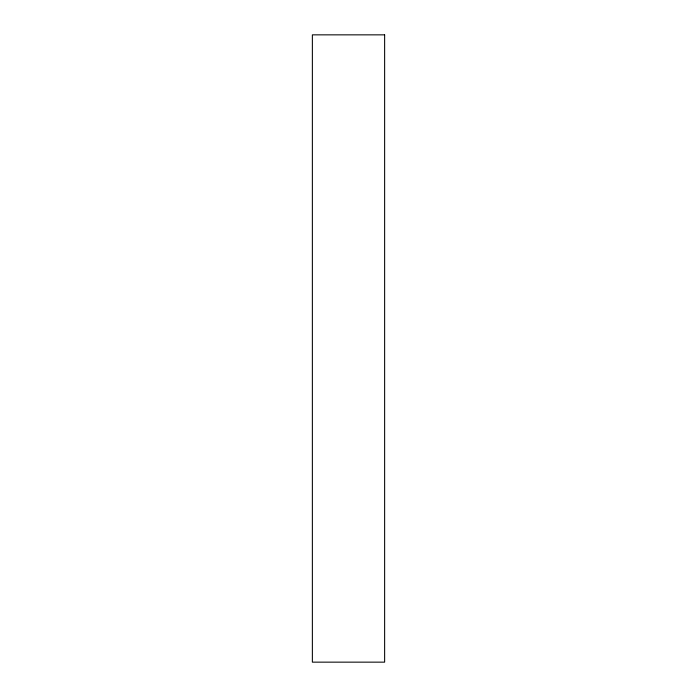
<?xml version="1.0" encoding="UTF-8"?>
<svg xmlns="http://www.w3.org/2000/svg" width="697" height="697" viewBox="0 0 697 697"><rect width="100%" height="100%" fill="white"/><g stroke="black" fill="none" stroke-linecap="round" stroke-linejoin="round"><path stroke-width="1.05" d="M384.631 34.85L312.369 34.85L312.369 662.15L384.631 662.15L384.631 34.85"/></g></svg>
